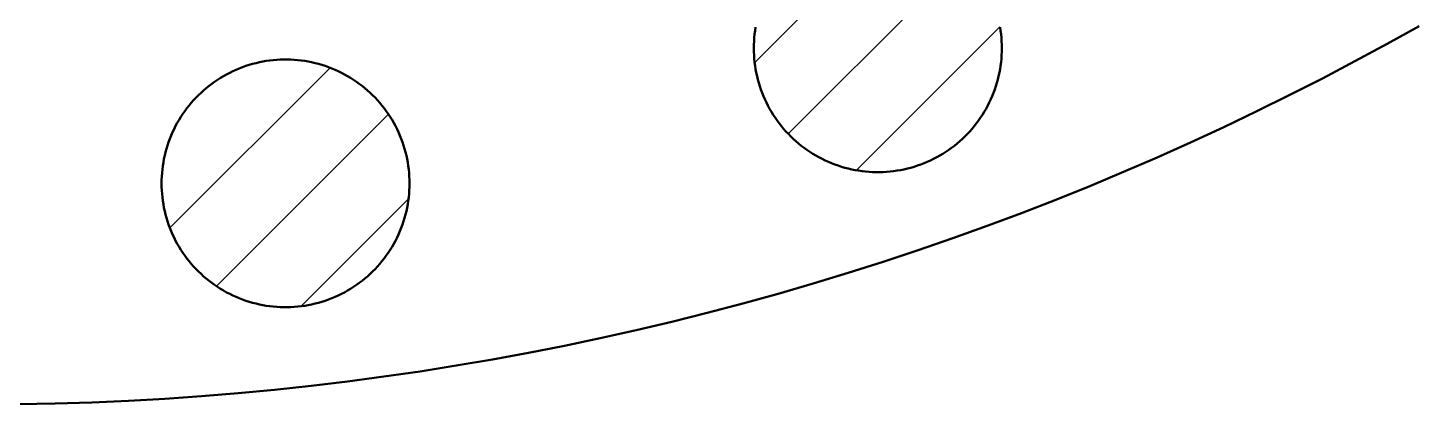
# Model space of a CAD drawing. Header units: millimetres. Extents: x 0 to 841, y 0 to 594.
# Drawn here: x 161.58 to 209.27, y 340.01 to 352.92 of the extents above; entities that cross this region are included whole.
import ezdxf

# ---------------------------------------------------------------- set-up
doc = ezdxf.new("R2010")
doc.units = ezdxf.units.MM
doc.layers.add('ACH', color=7, linetype='CONTINUOUS', lineweight=13)
doc.layers.add('VIS', color=7, linetype='CONTINUOUS', lineweight=50)

msp = doc.modelspace()

# ---------------------------------------------------------------- hatches: boundary and pattern name
at = {"layer": 'ACH'}
h = msp.add_hatch(dxfattribs=at)
h.set_pattern_fill('ANSI31', scale=0.8)
h.paths.add_polyline_path([(194.966, 352.219), (194.964, 352.099), (194.959, 351.978), (194.951, 351.858), (194.939, 351.739), (194.923, 351.619), (194.905, 351.501), (194.883, 351.382), (194.857, 351.265), (194.829, 351.148), (194.797, 351.032), (194.762, 350.917), (194.723, 350.803), (194.682, 350.69), (194.637, 350.579), (194.589, 350.468), (194.538, 350.359), (194.483, 350.252), (194.426, 350.146), (194.366, 350.042), (194.303, 349.94), (194.237, 349.839), (194.168, 349.74), (194.097, 349.644), (194.023, 349.549), (193.946, 349.456), (193.866, 349.366), (193.784, 349.278), (193.7, 349.192), (193.613, 349.109), (193.524, 349.028), (193.432, 348.95), (193.339, 348.875), (193.243, 348.802), (193.145, 348.732), (193.046, 348.664), (192.944, 348.6), (192.841, 348.538), (192.736, 348.48), (192.629, 348.424), (192.521, 348.371), (192.412, 348.322), (192.301, 348.275), (192.188, 348.232), (192.075, 348.192), (191.96, 348.155), (191.845, 348.122), (191.729, 348.091), (191.611, 348.064), (191.493, 348.041), (191.375, 348.02), (191.256, 348.003), (191.136, 347.99), (191.016, 347.979), (190.896, 347.973), (190.776, 347.969), (190.656, 347.969), (190.536, 347.973), (190.415, 347.979), (190.296, 347.99), (190.176, 348.003), (190.057, 348.02), (189.938, 348.041), (189.821, 348.064), (189.703, 348.091), (189.587, 348.122), (189.471, 348.155), (189.357, 348.192), (189.244, 348.232), (189.131, 348.275), (189.02, 348.322), (188.911, 348.371), (188.803, 348.424), (188.696, 348.48), (188.591, 348.538), (188.488, 348.6), (188.386, 348.664), (188.286, 348.732), (188.189, 348.802), (188.093, 348.875), (187.999, 348.95), (187.908, 349.028), (187.819, 349.109), (187.732, 349.192), (187.648, 349.278), (187.566, 349.366), (187.486, 349.456), (187.409, 349.549), (187.335, 349.644), (187.264, 349.74), (187.195, 349.839), (187.129, 349.94), (187.066, 350.042), (187.006, 350.146), (186.948, 350.252), (186.894, 350.359), (186.843, 350.468), (186.795, 350.579), (186.75, 350.69), (186.709, 350.803), (186.67, 350.917), (186.635, 351.032), (186.603, 351.148), (186.574, 351.265), (186.549, 351.382), (186.527, 351.501), (186.508, 351.619), (186.493, 351.739), (186.481, 351.858), (186.473, 351.978), (186.468, 352.099), (186.466, 352.219), (186.468, 352.339), (186.473, 352.459), (186.481, 352.579), (186.493, 352.699), (186.508, 352.818), (186.527, 352.937), (186.549, 353.055), (186.574, 353.173), (186.603, 353.29), (186.635, 353.406), (186.67, 353.521), (186.709, 353.635), (186.75, 353.748), (186.795, 353.859), (186.843, 353.969), (186.894, 354.078), (186.948, 354.186), (187.006, 354.292), (187.066, 354.396), (187.129, 354.498), (187.195, 354.599), (187.264, 354.697), (187.335, 354.794), (187.409, 354.889), (187.486, 354.981), (187.566, 355.072), (187.648, 355.16), (187.732, 355.245), (187.819, 355.328), (187.908, 355.409), (187.999, 355.487), (188.093, 355.563), (188.189, 355.636), (188.286, 355.706), (188.386, 355.773), (188.488, 355.838), (188.591, 355.899), (188.696, 355.958), (188.803, 356.014), (188.911, 356.066), (189.02, 356.116), (189.131, 356.162), (189.244, 356.206), (189.357, 356.246), (189.471, 356.283), (189.587, 356.316), (189.703, 356.346), (189.821, 356.373), (189.938, 356.397), (190.057, 356.417), (190.176, 356.434), (190.296, 356.448), (190.415, 356.458), (190.536, 356.465), (190.656, 356.468), (190.776, 356.468), (190.896, 356.465), (191.016, 356.458), (191.136, 356.448), (191.256, 356.434), (191.375, 356.417), (191.493, 356.397), (191.611, 356.373), (191.729, 356.346), (191.845, 356.316), (191.96, 356.283), (192.075, 356.246), (192.188, 356.206), (192.301, 356.162), (192.412, 356.116), (192.521, 356.066), (192.629, 356.014), (192.736, 355.958), (192.841, 355.899), (192.944, 355.838), (193.046, 355.773), (193.145, 355.706), (193.243, 355.636), (193.339, 355.563), (193.432, 355.487), (193.524, 355.409), (193.613, 355.328), (193.7, 355.245), (193.784, 355.16), (193.866, 355.072), (193.946, 354.981), (194.023, 354.889), (194.097, 354.794), (194.168, 354.697), (194.237, 354.599), (194.303, 354.498), (194.366, 354.396), (194.426, 354.292), (194.483, 354.186), (194.538, 354.078), (194.589, 353.969), (194.637, 353.859), (194.682, 353.748), (194.723, 353.635), (194.762, 353.521), (194.797, 353.406), (194.829, 353.29), (194.857, 353.173), (194.883, 353.055), (194.905, 352.937), (194.923, 352.818), (194.939, 352.699), (194.951, 352.579), (194.959, 352.459), (194.964, 352.339)])
h = msp.add_hatch(dxfattribs=at)
h.set_pattern_fill('ANSI31', scale=0.8)
h.paths.add_polyline_path([(174.663, 347.585), (174.661, 347.464), (174.656, 347.344), (174.647, 347.224), (174.635, 347.105), (174.62, 346.985), (174.602, 346.867), (174.58, 346.748), (174.554, 346.631), (174.526, 346.514), (174.494, 346.398), (174.458, 346.283), (174.42, 346.169), (174.378, 346.056), (174.333, 345.944), (174.285, 345.834), (174.234, 345.725), (174.18, 345.618), (174.123, 345.512), (174.063, 345.408), (174, 345.305), (173.934, 345.205), (173.865, 345.106), (173.794, 345.009), (173.719, 344.915), (173.642, 344.822), (173.563, 344.732), (173.481, 344.644), (173.397, 344.558), (173.31, 344.475), (173.221, 344.394), (173.129, 344.316), (173.036, 344.241), (172.94, 344.168), (172.842, 344.098), (172.743, 344.03), (172.641, 343.966), (172.538, 343.904), (172.433, 343.845), (172.326, 343.79), (172.218, 343.737), (172.108, 343.688), (171.997, 343.641), (171.885, 343.598), (171.772, 343.558), (171.657, 343.521), (171.542, 343.487), (171.425, 343.457), (171.308, 343.43), (171.19, 343.406), (171.072, 343.386), (170.953, 343.369), (170.833, 343.356), (170.713, 343.345), (170.593, 343.339), (170.473, 343.335), (170.353, 343.335), (170.232, 343.339), (170.112, 343.345), (169.992, 343.356), (169.873, 343.369), (169.754, 343.386), (169.635, 343.406), (169.517, 343.43), (169.4, 343.457), (169.284, 343.487), (169.168, 343.521), (169.054, 343.558), (168.94, 343.598), (168.828, 343.641), (168.717, 343.688), (168.607, 343.737), (168.499, 343.79), (168.393, 343.845), (168.288, 343.904), (168.184, 343.966), (168.083, 344.03), (167.983, 344.098), (167.886, 344.168), (167.79, 344.241), (167.696, 344.316), (167.605, 344.394), (167.516, 344.475), (167.429, 344.558), (167.344, 344.644), (167.262, 344.732), (167.183, 344.822), (167.106, 344.915), (167.032, 345.009), (166.96, 345.106), (166.892, 345.205), (166.826, 345.305), (166.763, 345.408), (166.702, 345.512), (166.645, 345.618), (166.591, 345.725), (166.54, 345.834), (166.492, 345.944), (166.447, 346.056), (166.405, 346.169), (166.367, 346.283), (166.332, 346.398), (166.3, 346.514), (166.271, 346.631), (166.246, 346.748), (166.224, 346.867), (166.205, 346.985), (166.19, 347.105), (166.178, 347.224), (166.17, 347.344), (166.164, 347.464), (166.163, 347.585), (166.164, 347.705), (166.17, 347.825), (166.178, 347.945), (166.19, 348.065), (166.205, 348.184), (166.224, 348.303), (166.246, 348.421), (166.271, 348.539), (166.3, 348.656), (166.332, 348.772), (166.367, 348.887), (166.405, 349.001), (166.447, 349.113), (166.492, 349.225), (166.54, 349.335), (166.591, 349.444), (166.645, 349.552), (166.702, 349.657), (166.763, 349.762), (166.826, 349.864), (166.892, 349.965), (166.96, 350.063), (167.032, 350.16), (167.106, 350.255), (167.183, 350.347), (167.262, 350.437), (167.344, 350.526), (167.429, 350.611), (167.516, 350.694), (167.605, 350.775), (167.696, 350.853), (167.79, 350.929), (167.886, 351.002), (167.983, 351.072), (168.083, 351.139), (168.184, 351.204), (168.288, 351.265), (168.393, 351.324), (168.499, 351.38), (168.607, 351.432), (168.717, 351.482), (168.828, 351.528), (168.94, 351.572), (169.054, 351.612), (169.168, 351.648), (169.284, 351.682), (169.4, 351.712), (169.517, 351.739), (169.635, 351.763), (169.754, 351.783), (169.873, 351.8), (169.992, 351.814), (170.112, 351.824), (170.232, 351.831), (170.353, 351.834), (170.473, 351.834), (170.593, 351.831), (170.713, 351.824), (170.833, 351.814), (170.953, 351.8), (171.072, 351.783), (171.19, 351.763), (171.308, 351.739), (171.425, 351.712), (171.542, 351.682), (171.657, 351.648), (171.772, 351.612), (171.885, 351.572), (171.997, 351.528), (172.108, 351.482), (172.218, 351.432), (172.326, 351.38), (172.433, 351.324), (172.538, 351.265), (172.641, 351.204), (172.743, 351.139), (172.842, 351.072), (172.94, 351.002), (173.036, 350.929), (173.129, 350.853), (173.221, 350.775), (173.31, 350.694), (173.397, 350.611), (173.481, 350.526), (173.563, 350.437), (173.642, 350.347), (173.719, 350.255), (173.794, 350.16), (173.865, 350.063), (173.934, 349.965), (174, 349.864), (174.063, 349.762), (174.123, 349.657), (174.18, 349.552), (174.234, 349.444), (174.285, 349.335), (174.333, 349.225), (174.378, 349.113), (174.42, 349.001), (174.458, 348.887), (174.494, 348.772), (174.526, 348.656), (174.554, 348.539), (174.58, 348.421), (174.602, 348.303), (174.62, 348.184), (174.635, 348.065), (174.647, 347.945), (174.656, 347.825), (174.661, 347.705)])

# ---------------------------------------------------------------- linework, layer by layer
at = {"layer": 'VIS'}
for points in [[(161.257, 340.008), (162.513, 340.032), (163.769, 340.071), (165.024, 340.126), (166.279, 340.197), (167.533, 340.284), (168.785, 340.387), (170.036, 340.505), (171.286, 340.639), (172.533, 340.789), (173.779, 340.954), (175.023, 341.135), (176.264, 341.331), (177.502, 341.544), (178.738, 341.771), (179.971, 342.014), (181.201, 342.273), (182.427, 342.547), (183.65, 342.837), (184.869, 343.142), (186.084, 343.462), (187.295, 343.797), (188.502, 344.148), (189.704, 344.514), (190.902, 344.894), (192.094, 345.29), (193.282, 345.701), (194.464, 346.127), (195.641, 346.567), (196.812, 347.022), (197.978, 347.492), (199.137, 347.977), (200.291, 348.476), (201.438, 348.989), (202.578, 349.517), (203.712, 350.059), (204.838, 350.616), (205.958, 351.186), (207.07, 351.771), (208.175, 352.369), (209.273, 352.982)], [(194.966, 352.219), (194.964, 352.099), (194.959, 351.978), (194.951, 351.858), (194.939, 351.739), (194.923, 351.619), (194.905, 351.501), (194.883, 351.382), (194.857, 351.265), (194.829, 351.148), (194.797, 351.032), (194.762, 350.917), (194.723, 350.803), (194.682, 350.69), (194.637, 350.579), (194.589, 350.468), (194.538, 350.359), (194.483, 350.252), (194.426, 350.146), (194.366, 350.042), (194.303, 349.94), (194.237, 349.839), (194.168, 349.74), (194.097, 349.644), (194.023, 349.549), (193.946, 349.456), (193.866, 349.366), (193.784, 349.278), (193.7, 349.192), (193.613, 349.109), (193.524, 349.028), (193.432, 348.95), (193.339, 348.875), (193.243, 348.802), (193.145, 348.732), (193.046, 348.664), (192.944, 348.6), (192.841, 348.538), (192.736, 348.48), (192.629, 348.424), (192.521, 348.371), (192.412, 348.322), (192.301, 348.275), (192.188, 348.232), (192.075, 348.192), (191.96, 348.155), (191.845, 348.122), (191.729, 348.091), (191.611, 348.064), (191.493, 348.041), (191.375, 348.02), (191.256, 348.003), (191.136, 347.99), (191.016, 347.979), (190.896, 347.973), (190.776, 347.969), (190.656, 347.969), (190.536, 347.973), (190.415, 347.979), (190.296, 347.99), (190.176, 348.003), (190.057, 348.02), (189.938, 348.041), (189.821, 348.064), (189.703, 348.091), (189.587, 348.122), (189.471, 348.155), (189.357, 348.192), (189.244, 348.232), (189.131, 348.275), (189.02, 348.322), (188.911, 348.371), (188.803, 348.424), (188.696, 348.48), (188.591, 348.538), (188.488, 348.6), (188.386, 348.664), (188.286, 348.732), (188.189, 348.802), (188.093, 348.875), (187.999, 348.95), (187.908, 349.028), (187.819, 349.109), (187.732, 349.192), (187.648, 349.278), (187.566, 349.366), (187.486, 349.456), (187.409, 349.549), (187.335, 349.644), (187.264, 349.74), (187.195, 349.839), (187.129, 349.94), (187.066, 350.042), (187.006, 350.146), (186.948, 350.252), (186.894, 350.359), (186.843, 350.468), (186.795, 350.579), (186.75, 350.69), (186.709, 350.803), (186.67, 350.917), (186.635, 351.032), (186.603, 351.148), (186.574, 351.265), (186.549, 351.382), (186.527, 351.501), (186.508, 351.619), (186.493, 351.739), (186.481, 351.858), (186.473, 351.978), (186.468, 352.099), (186.466, 352.219), (186.468, 352.339), (186.473, 352.459), (186.481, 352.579), (186.493, 352.699), (186.508, 352.818), (186.527, 352.937)], [(194.905, 352.937), (194.923, 352.818), (194.939, 352.699), (194.951, 352.579), (194.959, 352.459), (194.964, 352.339), (194.966, 352.219)], [(174.663, 347.585), (174.661, 347.464), (174.656, 347.344), (174.647, 347.224), (174.635, 347.105), (174.62, 346.985), (174.602, 346.867), (174.58, 346.748), (174.554, 346.631), (174.526, 346.514), (174.494, 346.398), (174.458, 346.283), (174.42, 346.169), (174.378, 346.056), (174.333, 345.944), (174.285, 345.834), (174.234, 345.725), (174.18, 345.618), (174.123, 345.512), (174.063, 345.408), (174, 345.305), (173.934, 345.205), (173.865, 345.106), (173.794, 345.009), (173.719, 344.915), (173.642, 344.822), (173.563, 344.732), (173.481, 344.644), (173.397, 344.558), (173.31, 344.475), (173.221, 344.394), (173.129, 344.316), (173.036, 344.241), (172.94, 344.168), (172.842, 344.098), (172.743, 344.03), (172.641, 343.966), (172.538, 343.904), (172.433, 343.845), (172.326, 343.79), (172.218, 343.737), (172.108, 343.688), (171.997, 343.641), (171.885, 343.598), (171.772, 343.558), (171.657, 343.521), (171.542, 343.487), (171.425, 343.457), (171.308, 343.43), (171.19, 343.406), (171.072, 343.386), (170.953, 343.369), (170.833, 343.356), (170.713, 343.345), (170.593, 343.339), (170.473, 343.335), (170.353, 343.335), (170.232, 343.339), (170.112, 343.345), (169.992, 343.356), (169.873, 343.369), (169.754, 343.386), (169.635, 343.406), (169.517, 343.43), (169.4, 343.457), (169.284, 343.487), (169.168, 343.521), (169.054, 343.558), (168.94, 343.598), (168.828, 343.641), (168.717, 343.688), (168.607, 343.737), (168.499, 343.79), (168.393, 343.845), (168.288, 343.904), (168.184, 343.966), (168.083, 344.03), (167.983, 344.098), (167.886, 344.168), (167.79, 344.241), (167.696, 344.316), (167.605, 344.394), (167.516, 344.475), (167.429, 344.558), (167.344, 344.644), (167.262, 344.732), (167.183, 344.822), (167.106, 344.915), (167.032, 345.009), (166.96, 345.106), (166.892, 345.205), (166.826, 345.305), (166.763, 345.408), (166.702, 345.512), (166.645, 345.618), (166.591, 345.725), (166.54, 345.834), (166.492, 345.944), (166.447, 346.056), (166.405, 346.169), (166.367, 346.283), (166.332, 346.398), (166.3, 346.514), (166.271, 346.631), (166.246, 346.748), (166.224, 346.867), (166.205, 346.985), (166.19, 347.105), (166.178, 347.224), (166.17, 347.344), (166.164, 347.464), (166.163, 347.585), (166.164, 347.705), (166.17, 347.825), (166.178, 347.945), (166.19, 348.065), (166.205, 348.184), (166.224, 348.303), (166.246, 348.421), (166.271, 348.539), (166.3, 348.656), (166.332, 348.772), (166.367, 348.887), (166.405, 349.001), (166.447, 349.113), (166.492, 349.225), (166.54, 349.335), (166.591, 349.444), (166.645, 349.552), (166.702, 349.657), (166.763, 349.762), (166.826, 349.864), (166.892, 349.965), (166.96, 350.063), (167.032, 350.16), (167.106, 350.255), (167.183, 350.347), (167.262, 350.437), (167.344, 350.526), (167.429, 350.611), (167.516, 350.694), (167.605, 350.775), (167.696, 350.853), (167.79, 350.929), (167.886, 351.002), (167.983, 351.072), (168.083, 351.139), (168.184, 351.204), (168.288, 351.265), (168.393, 351.324), (168.499, 351.38), (168.607, 351.432), (168.717, 351.482), (168.828, 351.528), (168.94, 351.572), (169.054, 351.612), (169.168, 351.648), (169.284, 351.682), (169.4, 351.712), (169.517, 351.739), (169.635, 351.763), (169.754, 351.783), (169.873, 351.8), (169.992, 351.814), (170.112, 351.824), (170.232, 351.831), (170.353, 351.834), (170.473, 351.834), (170.593, 351.831), (170.713, 351.824), (170.833, 351.814), (170.953, 351.8), (171.072, 351.783), (171.19, 351.763), (171.308, 351.739), (171.425, 351.712), (171.542, 351.682), (171.657, 351.648), (171.772, 351.612), (171.885, 351.572), (171.997, 351.528), (172.108, 351.482), (172.218, 351.432), (172.326, 351.38), (172.433, 351.324), (172.538, 351.265), (172.641, 351.204), (172.743, 351.139), (172.842, 351.072), (172.94, 351.002), (173.036, 350.929), (173.129, 350.853), (173.221, 350.775), (173.31, 350.694), (173.397, 350.611), (173.481, 350.526), (173.563, 350.437), (173.642, 350.347), (173.719, 350.255), (173.794, 350.16), (173.865, 350.063), (173.934, 349.965), (174, 349.864), (174.063, 349.762), (174.123, 349.657), (174.18, 349.552), (174.234, 349.444), (174.285, 349.335), (174.333, 349.225), (174.378, 349.113), (174.42, 349.001), (174.458, 348.887), (174.494, 348.772), (174.526, 348.656), (174.554, 348.539), (174.58, 348.421), (174.602, 348.303), (174.62, 348.184), (174.635, 348.065), (174.647, 347.945), (174.656, 347.825), (174.661, 347.705), (174.663, 347.585)]]:
    msp.add_lwpolyline(points, dxfattribs=at)

doc.saveas('drawing.dxf')
